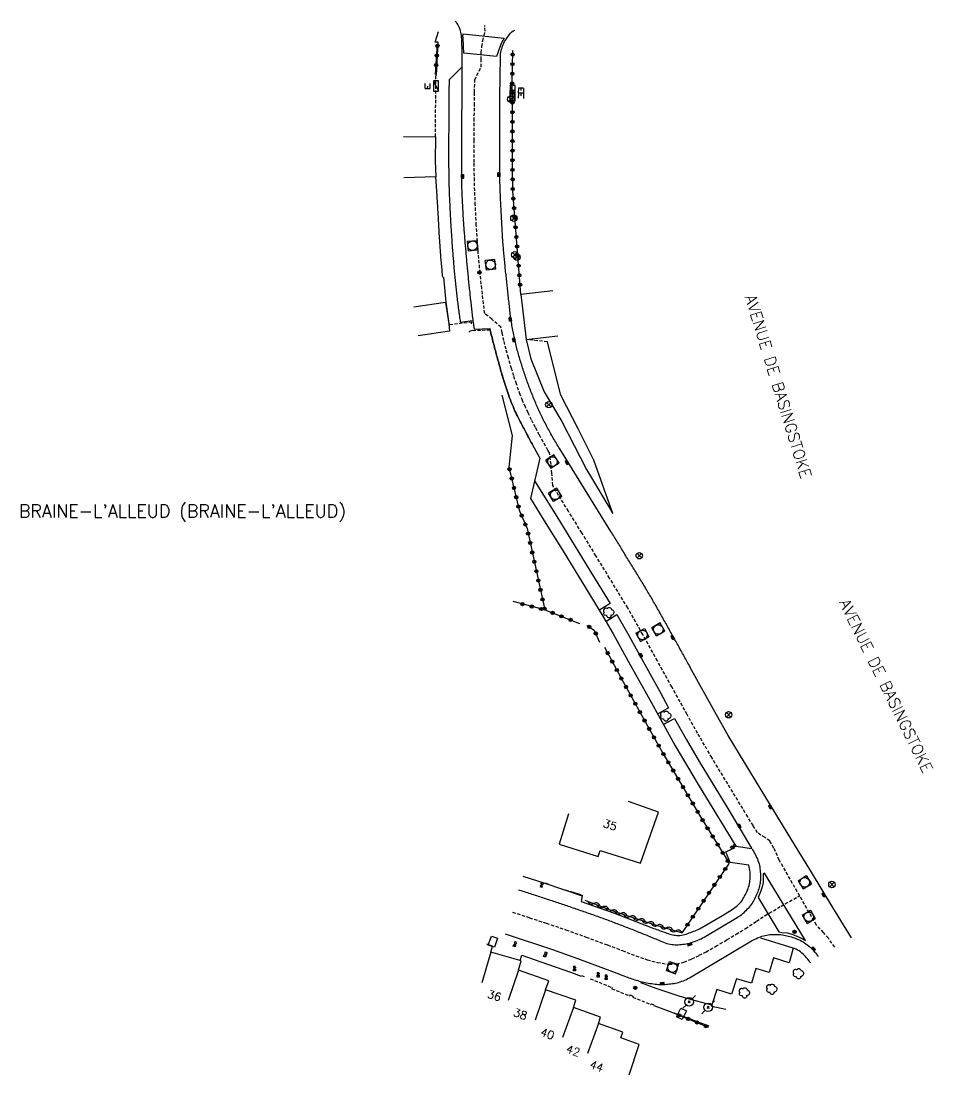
# Model space of a CAD drawing. Header units: millimetres. Extents: x 150035 to 151001, y 152000 to 153000.
# Drawn here: x 150569.9 to 150712.3, y 152426.2 to 152590.8 of the extents above; entities that cross this region are included whole.
import ezdxf
from ezdxf.enums import TextEntityAlignment as Align

# ---------------------------------------------------------------- set-up
doc = ezdxf.new("R2010")
doc.units = ezdxf.units.MM
doc.linetypes.add('DASHED', pattern=[0.75, 0.5, -0.25])
doc.layers.get('0').update_dxf_attribs({"linetype": 'CONTINUOUS'})
for name, color, linetype in [('W0001', 6, 'DASHED'), ('W0006', 2, 'CONTINUOUS'), ('W0008', 7, 'CONTINUOUS'), ('W0014', 7, 'CONTINUOUS'), ('W0020', 2, 'CONTINUOUS'), ('W0100', 7, 'CONTINUOUS'), ('W0101', 7, 'CONTINUOUS'), ('W0103', 1, 'CONTINUOUS'), ('W0106', 7, 'CONTINUOUS'), ('W0112', 1, 'DASHED'), ('W0113', 2, 'DASHED'), ('W0210', 2, 'CONTINUOUS'), ('W0212', 2, 'CONTINUOUS'), ('W0300', 7, 'CONTINUOUS'), ('W0310', 3, 'CONTINUOUS'), ('W0312', 3, 'CONTINUOUS'), ('W0322', 7, 'CONTINUOUS'), ('W0400', 7, 'CONTINUOUS'), ('W0402', 7, 'CONTINUOUS'), ('W0420', 7, 'CONTINUOUS'), ('W0425', 7, 'CONTINUOUS'), ('W0430', 7, 'CONTINUOUS'), ('W0469', 7, 'CONTINUOUS'), ('W0473', 7, 'CONTINUOUS'), ('W0856', 7, 'CONTINUOUS'), ('W0980', 7, 'CONTINUOUS'), ('W0989', 7, 'CONTINUOUS'), ('W0991', 7, 'CONTINUOUS'), ('W1102', 7, 'CONTINUOUS'), ('W1338', 7, 'CONTINUOUS'), ('W1471', 7, 'CONTINUOUS')]:
    doc.layers.add(name, color=color, linetype=linetype)
doc.styles.get("Standard").update_dxf_attribs({"font": 'romans.shx', "width": 0.85})

# ---------------------------------------------------------------- blocks, each defined once
blk = doc.blocks.new('T856')
for p, q in [((-0.125, 0), (0.125, 0)), ((0, 0.125), (0, -0.125))]:
    blk.add_line(p, q)
blk.add_ellipse((0, 0), major_axis=(-0.177, 0.177), ratio=1, start_param=3.9269908, end_param=10.2101761)
blk = doc.blocks.new('T400')
for p, q in [((-0.15, 0.3), (0.15, 0.3)), ((-0.15, -0.25), (-0.15, 0.3)), ((-0.15, 0.15), (0.15, 0.15)), ((-0.15, 0), (0.15, 0)), ((0.15, 0.3), (0.15, -0.25)), ((-0.15, -0.15), (0.15, -0.15)), ((-0.15, -0.25), (-0.15, -0.3)), ((-0.15, -0.3), (0.15, -0.3)), ((0.15, -0.3), (0.15, -0.25))]:
    blk.add_line(p, q)
blk = doc.blocks.new('T425')
for p, q in [((-0.15, 0.6), (0.15, 0.6)), ((-0.15, 0.6), (-0.15, 0.3)), ((-0.15, 0.3), (0.15, 0.3)), ((-0.15, 0.15), (0.15, 0.15)), ((-0.15, -0.15), (-0.15, 0.15)), ((0, 0.45), (0.15, 0.45)), ((0.15, 0.45), (0.15, 0.3)), ((0.15, 0.15), (0.15, -0.15)), ((0.15, -0.15), (-0.15, -0.15))]:
    blk.add_line(p, q)
blk.add_ellipse((0, 0), major_axis=(-0.106, 0.106), ratio=1, start_param=3.926991, end_param=10.210176)
blk = doc.blocks.new('T420')
for p, q in [((0.75, 0.75), (-0.75, 0.75)), ((-0.75, 0.75), (-0.75, -0.75)), ((0.75, 0.75), (0.75, -0.75)), ((0.75, -0.75), (-0.75, -0.75))]:
    blk.add_line(p, q)
blk.add_ellipse((0, 0), major_axis=(-0.53, 0.53), ratio=1, start_param=3.926991, end_param=10.210176)
blk = doc.blocks.new('T1471')
at = {"color": 0, "linetype": 'Continuous', "flags": 128}
blk.add_lwpolyline([(-0.75, -0.5), (-0.75, 0.5), (0.75, 0.5), (0.75, -0.5), (-0.75, -0.5)], dxfattribs=at)
blk = doc.blocks.new('T473')
for p, q in [((-0.166667, 0.166667), (0.166667, -0.166667)), ((-0.166667, -0.166667), (0.166667, 0.166667)), ((0.500001, 0.500001), (1.000002, 1.000002)), ((-1.000002, -1.000002), (-0.500001, -0.500001))]:
    blk.add_line(p, q)
blk.add_ellipse((0, 0), major_axis=(0.471405, 0.471405), ratio=1, start_param=5.4977871438, end_param=11.780972451)
blk = doc.blocks.new('T300')
for p, q in [((-0.8, 0.51), (-0.86, 0.34)), ((-0.86, 0.34), (-0.86, 0.17)), ((-0.86, 0.17), (-0.74, 0.06)), ((-0.69, 0.63), (-0.8, 0.51)), ((-0.8, -0.06), (-0.74, 0.06)), ((-0.74, 0.06), (-0.69, 0.11)), ((-0.57, 0.69), (-0.69, 0.63)), ((-0.46, 0.69), (-0.57, 0.69)), ((-0.29, 0.63), (-0.46, 0.69)), ((-0.29, 0.63), (-0.17, 0.74)), ((-0.23, 0.57), (-0.29, 0.63)), ((-0.17, 0.74), (-0.06, 0.8)), ((-0.06, 0.8), (0.06, 0.8)), ((0.06, 0.8), (0.23, 0.74)), ((0.23, 0.74), (0.34, 0.63)), ((0.34, 0.63), (0.4, 0.51)), ((0.46, 0.46), (0.34, 0.46)), ((0.4, 0.51), (0.4, 0.46)), ((0.57, 0.4), (0.46, 0.46)), ((0.57, 0.4), (0.69, 0.29)), ((0.69, 0.29), (0.74, 0.17)), ((0.74, 0.06), (0.69, -0.17)), ((0.74, 0.17), (0.74, 0.06)), ((-0.8, -0.17), (-0.8, -0.06)), ((-0.8, -0.23), (-0.8, -0.17)), ((-0.74, -0.34), (-0.8, -0.23)), ((-0.69, -0.4), (-0.74, -0.34)), ((-0.51, -0.46), (-0.69, -0.4)), ((-0.4, -0.46), (-0.51, -0.46)), ((-0.4, -0.46), (-0.34, -0.46)), ((-0.34, -0.46), (-0.34, -0.4)), ((-0.34, -0.51), (-0.34, -0.46)), ((-0.29, -0.63), (-0.34, -0.51)), ((-0.17, -0.74), (-0.29, -0.63)), ((-0.06, -0.8), (-0.17, -0.74)), ((0.06, -0.8), (-0.06, -0.8)), ((0.17, -0.74), (0.06, -0.8)), ((0.23, -0.69), (0.17, -0.74)), ((0.29, -0.46), (0.23, -0.46)), ((0.29, -0.63), (0.23, -0.69)), ((0.46, -0.4), (0.29, -0.46)), ((0.34, -0.51), (0.29, -0.63)), ((0.34, -0.51), (0.34, -0.46)), ((0.57, -0.34), (0.46, -0.4)), ((0.63, -0.29), (0.57, -0.34)), ((0.69, -0.17), (0.63, -0.29))]:
    blk.add_line(p, q)
blk = doc.blocks.new('T469')
at = {"color": 0, "linetype": 'Continuous', "flags": 128}
for points in [[(-0.35, 0.35), (0.35, -0.35)], [(-0.35, -0.35), (0.35, 0.35)]]:
    blk.add_lwpolyline(points, dxfattribs=at)
at = {"color": 0, "linetype": 'Continuous'}
blk.add_circle((0, 0), 0.5, dxfattribs=at)
blk = doc.blocks.new('T430')
at = {"flags": 128}
for points in [[(-0.4, 2.1), (0.4, 2.1)], [(-0.4, 2.1), (-0.4, 1.3)], [(-0.4, 1.7), (0, 1.7)], [(0.8, 0.8), (-0.8, 0.8)], [(-0.8, 0.8), (-0.8, 0)], [(0.8, 0.8), (-0.8, 0)], [(-0.8, 0), (0.8, 0)], [(-0.4, 1.3), (0.4, 1.3)], [(0.8, 0), (0.8, 0.8)]]:
    blk.add_lwpolyline(points, dxfattribs=at)
blk = doc.blocks.new('t310o')
at = {"color": 0, "linetype": 'Continuous'}
for centre, start, end in [((-0.5, 0.38), 216.8699, 323.1304), ((0.5, -0.37), 36.8699, 143.1303)]:
    blk.add_arc(centre, 0.625, start, end, dxfattribs=at)
blk = doc.blocks.new('t322o')
at = {"color": 0, "linetype": 'Continuous'}
for radius in [0.25, 0.15]:
    blk.add_circle((0, 0), radius, dxfattribs=at)

msp = doc.modelspace()

# ---------------------------------------------------------------- linework, layer by layer
at = {"layer": 'W0001'}
for points in [[(150696.94, 152446.17), (150695.95, 152447.57), (150695.21, 152448.47), (150694.08, 152449.63), (150688.29, 152459.77), (150687.45, 152461.66), (150686.79, 152462.79), (150686.06, 152463.28), (150684.87, 152464.05), (150684.19, 152465.17), (150683.36, 152466.54), (150682.18, 152468.47), (150679.84, 152472.31), (150677.75, 152475.78), (150675.54, 152479.56), (150673.88, 152482.52), (150671.49, 152486.83), (150669.26, 152490.89), (150666.98, 152494.99), (150664.61, 152499.15), (150661.79, 152503.81), (150659.65, 152507.31), (150657.44, 152510.89), (150655.35, 152514.27), (150653.83, 152516.73), (150652.91, 152518.29), (150652.76, 152520.2), (150652.65, 152521.57), (150652.39, 152523.39), (150652.16, 152523.78), (150651.43, 152525.06), (150650.82, 152526.16), (150650.2, 152527.34), (150649.59, 152528.52), (150649.05, 152529.63), (150648.63, 152530.52), (150648.2, 152531.53), (150647.83, 152532.47), (150647.24, 152534.14), (150646.82, 152535.41), (150646.47, 152536.55), (150645.98, 152538.2), (150645.61, 152539.56), (150645.27, 152540.91), (150645, 152542.13), (150644.81, 152543.02), (150643.39, 152544.24), (150642.28, 152545.16), (150642.08, 152546.69), (150641.82, 152549), (150641.56, 152551.49), (150641.24, 152554.92), (150640.97, 152558.93), (150640.81, 152562.07), (150640.67, 152565.86), (150640.63, 152568.74), (150640.63, 152572.15), (150640.65, 152575.24), (150640.67, 152577.66), (150640.68, 152579.71), (150640.73, 152581.65), (150641.7, 152583.62), (150641.7, 152584.77), (150641.73, 152585.9), (150641.84, 152586.84), (150641.97, 152587.71), (150642.18, 152588.54), (150642.34, 152589.24), (150642.3, 152590.11)], [(150646.63, 152451.64), (150649.28, 152450.78), (150651.89, 152449.92), (150654.96, 152448.89), (150658.12, 152447.76), (150661.45, 152446.53), (150663.78, 152445.64), (150665.88, 152444.82), (150667.67, 152444.2), (150669.25, 152443.78), (150671.06, 152443.51), (150672.22, 152443.57), (150673.4, 152443.85), (150674.64, 152444.34), (150675.8, 152444.92), (150676.87, 152445.43), (150678.38, 152446.31), (150680.13, 152447.35), (150681.55, 152448.2), (150683.01, 152449.07), (150684.74, 152450.24), (150686.08, 152451.11), (150687.37, 152451.86), (150688.57, 152452.59), (150691.48, 152454.19)]]:
    msp.add_lwpolyline(points, dxfattribs=at)
at = {"layer": 'W0006'}
for points in [[(150638.7, 152583.61), (150638.7, 152577.6), (150638.69, 152577.35), (150638.69, 152577.11), (150638.68, 152576.86), (150638.68, 152576.62), (150638.68, 152576.37), (150638.68, 152576.12), (150638.67, 152575.88), (150638.67, 152575.63), (150638.67, 152575.39), (150638.66, 152575.14), (150638.66, 152574.9), (150638.66, 152574.65), (150638.66, 152574.4), (150638.66, 152574.16), (150638.65, 152573.91), (150638.65, 152573.67), (150638.65, 152573.42), (150638.65, 152573.18), (150638.65, 152572.93), (150638.65, 152572.68), (150638.64, 152572.44), (150638.64, 152572.19), (150638.64, 152571.95), (150638.64, 152571.7), (150638.64, 152571.45), (150638.64, 152571.21), (150638.64, 152570.96), (150638.64, 152570.72), (150638.64, 152570.47), (150638.64, 152570.22), (150638.64, 152569.96), (150638.64, 152569.71), (150638.64, 152569.46), (150638.64, 152569.2), (150638.63, 152568.95), (150638.63, 152568.69), (150638.63, 152568.44), (150638.63, 152568.18), (150638.63, 152567.93), (150638.63, 152567.68), (150638.64, 152567.42), (150638.64, 152567.17), (150638.64, 152566.91), (150638.64, 152566.66), (150638.64, 152566.41), (150638.65, 152566.15), (150638.65, 152565.9), (150638.66, 152565.64), (150638.66, 152565.39), (150638.67, 152565.14), (150638.68, 152564.88), (150638.68, 152564.63), (150638.69, 152564.38), (150638.7, 152564.13), (150638.71, 152563.88), (150638.72, 152563.62), (150638.73, 152563.37), (150638.74, 152563.12), (150638.75, 152562.87), (150638.76, 152562.62), (150638.77, 152562.36), (150638.79, 152562.11), (150638.8, 152561.86), (150638.81, 152561.61), (150638.83, 152561.36), (150638.84, 152561.11), (150638.85, 152560.85), (150638.87, 152560.6), (150638.88, 152560.35), (150638.9, 152560.1), (150638.92, 152559.85), (150638.93, 152559.6), (150638.95, 152559.34), (150638.97, 152559.09), (150638.99, 152558.84), (150639.01, 152558.59), (150639.02, 152558.35), (150639.04, 152558.1), (150639.06, 152557.85), (150639.08, 152557.6), (150639.1, 152557.36), (150639.12, 152557.11), (150639.14, 152556.86), (150639.16, 152556.62), (150639.18, 152556.37), (150639.2, 152556.12), (150639.22, 152555.87), (150639.24, 152555.63), (150639.26, 152555.38), (150639.28, 152555.13), (150639.31, 152554.89), (150639.33, 152554.64), (150639.35, 152554.39), (150639.37, 152554.14), (150639.39, 152553.9), (150639.41, 152553.65), (150639.44, 152553.4), (150639.46, 152553.16), (150639.48, 152552.91), (150639.51, 152552.66), (150639.53, 152552.42), (150639.55, 152552.17), (150639.58, 152551.92), (150639.6, 152551.68), (150639.62, 152551.43), (150639.65, 152551.18), (150639.67, 152550.93), (150639.7, 152550.69), (150639.72, 152550.44), (150639.75, 152550.19), (150639.77, 152549.95), (150639.8, 152549.7), (150639.82, 152549.45), (150639.85, 152549.21), (150639.87, 152548.96), (150639.9, 152548.71), (150639.93, 152548.47), (150639.95, 152548.22), (150639.98, 152547.97), (150640.01, 152547.73), (150640.03, 152547.48), (150640.06, 152547.24), (150640.09, 152546.99), (150640.12, 152546.74), (150640.14, 152546.5), (150640.17, 152546.25), (150640.2, 152546), (150640.23, 152545.76), (150640.26, 152545.51), (150640.29, 152545.26), (150640.31, 152545.02), (150640.34, 152544.77), (150640.37, 152544.52), (150640.4, 152544.28), (150640.43, 152544.03)], [(150650.06, 152519.01), (150653.54, 152513.45), (150658.72, 152505), (150661.89, 152499.84), (150660.2, 152498.82)], [(150661.21, 152497.05), (150662.93, 152498.13), (150664.78, 152494.86), (150666.76, 152491.25), (150669.62, 152486.13), (150671.01, 152483.57), (150669.27, 152482.58)], [(150670.17, 152480.95), (150671.91, 152481.9), (150673.75, 152478.67), (150675.8, 152475.19), (150680.23, 152467.82), (150683.94, 152461.63)], [(150690.47, 152446.03), (150689.81, 152443.74), (150687.39, 152444.52), (150686.72, 152442.23), (150684.61, 152442.84), (150683.97, 152440.56), (150681.59, 152441.25), (150680.84, 152438.86), (150678.54, 152439.56), (150677.82, 152437.31), (150677.77, 152437.11), (150674.65, 152437.95), (150672.67, 152438.54), (150669.06, 152439.73), (150666.65, 152440.63)]]:
    msp.add_lwpolyline(points, dxfattribs=at)
at = {"layer": 'W0008'}
for points in [[(150637.64, 152590.81), (150637.8, 152590.64), (150637.94, 152590.45), (150638.06, 152590.25), (150638.18, 152590.02), (150638.28, 152589.79), (150638.37, 152589.55), (150638.44, 152589.31), (150638.51, 152589.06), (150638.56, 152588.81), (150638.59, 152588.55), (150638.61, 152588.3), (150638.63, 152588.04), (150638.65, 152587.78), (150638.66, 152587.52), (150638.67, 152587.26), (150638.68, 152586.99), (150638.69, 152586.73), (150638.69, 152586.46), (150638.69, 152583.62), (150636.71, 152581.62), (150636.71, 152581.37), (150636.71, 152581.11), (150636.71, 152580.86), (150636.7, 152580.6), (150636.7, 152580.34), (150636.7, 152580.09), (150636.7, 152579.83), (150636.7, 152579.58), (150636.69, 152579.32), (150636.69, 152579.06), (150636.69, 152578.81), (150636.69, 152578.55), (150636.69, 152578.3), (150636.69, 152578.04), (150636.68, 152577.78), (150636.68, 152577.53), (150636.68, 152577.28), (150636.68, 152577.02), (150636.68, 152576.77), (150636.67, 152576.52), (150636.67, 152576.26), (150636.67, 152576.01), (150636.67, 152575.76), (150636.67, 152575.5), (150636.66, 152575.25), (150636.66, 152575), (150636.66, 152574.75), (150636.66, 152574.49), (150636.65, 152574.24), (150636.65, 152573.99), (150636.65, 152573.73), (150636.65, 152573.48), (150636.64, 152573.23), (150636.64, 152572.98), (150636.64, 152572.72), (150636.64, 152572.47), (150636.64, 152572.22), (150636.64, 152571.96), (150636.64, 152571.71), (150636.63, 152571.46), (150636.63, 152571.2), (150636.63, 152570.95), (150636.63, 152570.7), (150636.63, 152570.45), (150636.63, 152570.19), (150636.63, 152569.94), (150636.63, 152569.69), (150636.64, 152569.44), (150636.64, 152569.2), (150636.64, 152568.95), (150636.64, 152568.7), (150636.64, 152568.45), (150636.64, 152568.21), (150636.64, 152567.96), (150636.65, 152567.71), (150636.65, 152567.46), (150636.65, 152567.21), (150636.66, 152566.97), (150636.66, 152566.72), (150636.66, 152566.47), (150636.67, 152566.22), (150636.67, 152565.97), (150636.68, 152565.73), (150636.69, 152565.48), (150636.7, 152565.23), (150636.7, 152564.98), (150636.71, 152564.73), (150636.72, 152564.49), (150636.73, 152564.24), (150636.74, 152563.99), (150636.74, 152563.74), (150636.75, 152563.49), (150636.76, 152563.25), (150636.77, 152563), (150636.78, 152562.75), (150636.79, 152562.5), (150636.81, 152562.25), (150636.82, 152562.01), (150636.83, 152561.76), (150636.84, 152561.51), (150636.85, 152561.26), (150636.86, 152561.01), (150636.88, 152560.77), (150636.89, 152560.52), (150636.9, 152560.27), (150636.92, 152560.02), (150636.93, 152559.77), (150636.94, 152559.53), (150636.96, 152559.28), (150636.97, 152559.03), (150636.99, 152558.78), (150637, 152558.54), (150637.02, 152558.29), (150637.04, 152558.04), (150637.05, 152557.8), (150637.07, 152557.55), (150637.08, 152557.3), (150637.1, 152557.06), (150637.12, 152556.81), (150637.13, 152556.57), (150637.15, 152556.32), (150637.17, 152556.07), (150637.19, 152555.83), (150637.2, 152555.58), (150637.22, 152555.33), (150637.24, 152555.09), (150637.26, 152554.84), (150637.28, 152554.6), (150637.3, 152554.35), (150637.32, 152554.1), (150637.34, 152553.86), (150637.36, 152553.61), (150637.38, 152553.37), (150637.4, 152553.12), (150637.42, 152552.87), (150637.44, 152552.63), (150637.46, 152552.38), (150637.48, 152552.14), (150637.51, 152551.89), (150637.53, 152551.64), (150637.55, 152551.4), (150637.57, 152551.15), (150637.6, 152550.91), (150637.62, 152550.66), (150637.65, 152550.42), (150637.67, 152550.17), (150637.7, 152549.92), (150637.72, 152549.68), (150637.75, 152549.43), (150637.77, 152549.19), (150637.8, 152548.94), (150637.83, 152548.69), (150637.85, 152548.45), (150637.88, 152548.2), (150637.91, 152547.96), (150637.94, 152547.71), (150637.97, 152547.46), (150638, 152547.22), (150638.03, 152546.97), (150638.06, 152546.73), (150638.09, 152546.48), (150638.12, 152546.24), (150638.15, 152545.99), (150638.18, 152545.75), (150638.22, 152545.5), (150638.25, 152545.25), (150638.28, 152545.01), (150638.32, 152544.76), (150638.35, 152544.52), (150638.38, 152544.27), (150638.42, 152544.03), (150638.45, 152543.78), (150640.43, 152544.03), (150640.61, 152542.68), (150643.07, 152542.81), (150643.13, 152542.55), (150643.19, 152542.31), (150643.25, 152542.06), (150643.31, 152541.81), (150643.37, 152541.56), (150643.43, 152541.32), (150643.5, 152541.07), (150643.56, 152540.82), (150643.62, 152540.58), (150643.68, 152540.33), (150643.75, 152540.08), (150643.81, 152539.84), (150643.88, 152539.59), (150643.94, 152539.34), (150644.01, 152539.1), (150644.07, 152538.85), (150644.14, 152538.6), (150644.21, 152538.36), (150644.27, 152538.11), (150644.34, 152537.87), (150644.41, 152537.62), (150644.48, 152537.38), (150644.55, 152537.13), (150644.62, 152536.89), (150644.68, 152536.64), (150644.75, 152536.4), (150644.82, 152536.16), (150644.89, 152535.91), (150644.96, 152535.67), (150645.04, 152535.43), (150645.11, 152535.19), (150645.18, 152534.95), (150645.25, 152534.71), (150645.33, 152534.47), (150645.41, 152534.23), (150645.48, 152533.99), (150645.56, 152533.75), (150645.64, 152533.51), (150645.72, 152533.28), (150645.8, 152533.04), (150645.88, 152532.81), (150645.96, 152532.57), (150646.04, 152532.34), (150646.12, 152532.1), (150646.2, 152531.87), (150646.29, 152531.64), (150646.38, 152531.41), (150646.47, 152531.17), (150646.56, 152530.94), (150646.65, 152530.71), (150646.75, 152530.49), (150646.85, 152530.26), (150646.95, 152530.03), (150647.06, 152529.8), (150647.17, 152529.58), (150647.28, 152529.35), (150647.39, 152529.13), (150647.5, 152528.91), (150647.61, 152528.69), (150647.73, 152528.46), (150647.84, 152528.24), (150647.96, 152528.02), (150648.08, 152527.8), (150648.19, 152527.58), (150648.31, 152527.36), (150648.42, 152527.14), (150648.54, 152526.92), (150648.65, 152526.71), (150648.76, 152526.49), (150648.87, 152526.28), (150648.99, 152526.06), (150649.1, 152525.85), (150649.21, 152525.64), (150649.33, 152525.42), (150649.44, 152525.21), (150649.56, 152525), (150649.67, 152524.79), (150649.79, 152524.57), (150649.9, 152524.36), (150650.02, 152524.15), (150650.9, 152522.55), (150649.44, 152516.25), (150651.83, 152512.36), (150654.37, 152508.28), (150658.15, 152502.14), (150660.74, 152497.88), (150662.33, 152495.11), (150664.71, 152490.85), (150667.55, 152485.72), (150670.19, 152480.93), (150672.05, 152477.64), (150673.94, 152474.37), (150675.6, 152471.6), (150678.63, 152466.63), (150681.49, 152461.94), (150683.98, 152461.6), (150684.12, 152461.38), (150684.26, 152461.15), (150684.39, 152460.91), (150684.52, 152460.68), (150684.64, 152460.44), (150684.75, 152460.2), (150684.86, 152459.96), (150684.95, 152459.71), (150685.04, 152459.45), (150685.12, 152459.2), (150685.18, 152458.94), (150685.23, 152458.68), (150685.27, 152458.43), (150685.3, 152458.18), (150685.32, 152457.94), (150685.34, 152457.69), (150685.35, 152457.44), (150685.35, 152457.19), (150685.34, 152456.94), (150685.33, 152456.7), (150685.31, 152456.45), (150685.28, 152456.2), (150685.24, 152455.96), (150685.2, 152455.73), (150685.14, 152455.49), (150685.08, 152455.27), (150685.01, 152455.04), (150684.92, 152454.81), (150684.83, 152454.59), (150684.75, 152454.38), (150684.64, 152454.15), (150684.53, 152453.92), (150684.42, 152453.69), (150684.29, 152453.47), (150684.16, 152453.26), (150684.03, 152453.04), (150683.89, 152452.83), (150683.74, 152452.63), (150683.58, 152452.43), (150683.41, 152452.23), (150683.24, 152452.04), (150683.07, 152451.86), (150682.88, 152451.68), (150682.7, 152451.51), (150682.5, 152451.34), (150682.31, 152451.18), (150682.11, 152451.03), (150681.9, 152450.89), (150681.69, 152450.75), (150676.53, 152447.68), (150676.31, 152447.56), (150676.09, 152447.45), (150675.86, 152447.35), (150675.63, 152447.25), (150675.4, 152447.16), (150675.16, 152447.07), (150674.93, 152446.99), (150674.69, 152446.91), (150674.45, 152446.84), (150674.21, 152446.77), (150673.97, 152446.71), (150673.72, 152446.66), (150673.48, 152446.61), (150673.24, 152446.58), (150673, 152446.54), (150672.76, 152446.52), (150672.51, 152446.5), (150672.27, 152446.5), (150672.03, 152446.5), (150671.77, 152446.52), (150671.51, 152446.55), (150671.26, 152446.6), (150671.01, 152446.66), (150670.76, 152446.72), (150670.5, 152446.8), (150670.25, 152446.9), (150670.01, 152447), (150669.76, 152447.1), (150669.52, 152447.2), (150669.29, 152447.3), (150669.05, 152447.4), (150668.81, 152447.5), (150668.57, 152447.6), (150668.34, 152447.7), (150668.1, 152447.79), (150667.86, 152447.89), (150667.63, 152447.98), (150667.4, 152448.08), (150667.17, 152448.17), (150666.94, 152448.26), (150666.71, 152448.36), (150666.48, 152448.45), (150666.25, 152448.54), (150666.02, 152448.63), (150665.79, 152448.72), (150665.55, 152448.82), (150665.32, 152448.91), (150665.09, 152449), (150664.86, 152449.09), (150664.63, 152449.18), (150664.4, 152449.27), (150664.17, 152449.36), (150663.94, 152449.45), (150663.7, 152449.54), (150663.47, 152449.63), (150663.24, 152449.72), (150663.01, 152449.81), (150662.78, 152449.89), (150662.54, 152449.98), (150662.31, 152450.07), (150662.07, 152450.16), (150661.84, 152450.25), (150661.6, 152450.33), (150661.36, 152450.42), (150661.12, 152450.51), (150660.88, 152450.6), (150660.64, 152450.68), (150660.4, 152450.77), (150660.17, 152450.86), (150659.93, 152450.94), (150659.69, 152451.03), (150659.45, 152451.11), (150659.21, 152451.2), (150658.97, 152451.28), (150658.73, 152451.37), (150658.49, 152451.45), (150658.25, 152451.54), (150658.01, 152451.62), (150657.77, 152451.71), (150657.53, 152451.79), (150657.29, 152451.87), (150657.05, 152451.96), (150656.81, 152452.04), (150656.57, 152452.12), (150656.33, 152452.21), (150656.1, 152452.29), (150655.86, 152452.37), (150655.62, 152452.45), (150655.39, 152452.53), (150655.15, 152452.61), (150654.92, 152452.69), (150654.68, 152452.77), (150654.45, 152452.85), (150654.21, 152452.93), (150653.97, 152453.01), (150653.74, 152453.08), (150653.5, 152453.16), (150653.27, 152453.24), (150653.03, 152453.32), (150652.79, 152453.4), (150652.56, 152453.48), (150652.32, 152453.55), (150652.08, 152453.63), (150651.85, 152453.71), (150651.61, 152453.79), (150651.37, 152453.86), (150651.14, 152453.94), (150650.9, 152454.02), (150650.67, 152454.1), (150650.43, 152454.17), (150650.19, 152454.25), (150649.95, 152454.33), (150649.71, 152454.41), (150649.47, 152454.49), (150649.23, 152454.56), (150648.99, 152454.64), (150648.74, 152454.72), (150648.5, 152454.8), (150648.26, 152454.87), (150648.02, 152454.95), (150647.78, 152455.03), (150647.57, 152455.09)], [(150699.55, 152447.61), (150696.64, 152452.39), (150693.3, 152457.89), (150690.82, 152461.95), (150686.21, 152469.53), (150682.08, 152476.33), (150680.31, 152479.24), (150678.47, 152482.47), (150674.38, 152489.87), (150674.26, 152490.09), (150674.14, 152490.3), (150674.02, 152490.52), (150673.91, 152490.74), (150673.79, 152490.95), (150673.67, 152491.17), (150673.55, 152491.39), (150673.43, 152491.6), (150673.31, 152491.82), (150673.19, 152492.04), (150673.07, 152492.25), (150672.95, 152492.47), (150672.83, 152492.68), (150672.71, 152492.9), (150672.59, 152493.12), (150672.47, 152493.33), (150672.35, 152493.55), (150672.23, 152493.77), (150672.11, 152493.98), (150671.99, 152494.2), (150671.87, 152494.41), (150671.75, 152494.63), (150671.63, 152494.84), (150671.51, 152495.06), (150671.39, 152495.28), (150671.27, 152495.49), (150671.15, 152495.71), (150671.02, 152495.93), (150670.9, 152496.15), (150670.78, 152496.38), (150670.65, 152496.6), (150670.53, 152496.82), (150670.41, 152497.04), (150670.28, 152497.26), (150670.16, 152497.48), (150670.04, 152497.7), (150669.91, 152497.92), (150669.79, 152498.14), (150669.67, 152498.36), (150669.54, 152498.58), (150669.42, 152498.8), (150669.29, 152499.02), (150669.17, 152499.24), (150669.04, 152499.46), (150668.92, 152499.68), (150668.79, 152499.9), (150668.66, 152500.12), (150668.54, 152500.34), (150668.41, 152500.56), (150668.28, 152500.78), (150668.16, 152500.99), (150668.03, 152501.2), (150667.91, 152501.42), (150667.78, 152501.63), (150667.65, 152501.84), (150667.53, 152502.05), (150667.4, 152502.26), (150667.27, 152502.48), (150667.14, 152502.69), (150667.02, 152502.9), (150666.89, 152503.11), (150666.76, 152503.32), (150666.63, 152503.53), (150666.5, 152503.74), (150666.37, 152503.95), (150666.25, 152504.16), (150666.12, 152504.37), (150665.99, 152504.58), (150665.86, 152504.8), (150665.73, 152505.01), (150665.6, 152505.22), (150665.47, 152505.43), (150665.34, 152505.64), (150665.21, 152505.85), (150665.08, 152506.06), (150664.95, 152506.27), (150664.83, 152506.48), (150664.7, 152506.69), (150664.57, 152506.9), (150664.44, 152507.11), (150664.31, 152507.32), (150664.18, 152507.53), (150664.06, 152507.74), (150663.93, 152507.95), (150663.8, 152508.16), (150663.67, 152508.38), (150663.54, 152508.59), (150663.41, 152508.8), (150663.28, 152509.01), (150663.16, 152509.22), (150663.03, 152509.43), (150662.9, 152509.64), (150662.77, 152509.85), (150662.64, 152510.06), (150662.51, 152510.27), (150662.38, 152510.48), (150662.25, 152510.69), (150662.12, 152510.9), (150662, 152511.11), (150658.54, 152516.69), (150654.01, 152524.01), (150653.88, 152524.22), (150653.75, 152524.43), (150653.62, 152524.64), (150653.49, 152524.85), (150653.37, 152525.06), (150653.24, 152525.27), (150653.11, 152525.48), (150652.99, 152525.69), (150652.87, 152525.9), (150652.75, 152526.11), (150652.63, 152526.33), (150652.51, 152526.54), (150652.39, 152526.76), (150652.27, 152526.97), (150652.15, 152527.19), (150652.04, 152527.4), (150651.93, 152527.62), (150651.81, 152527.84), (150651.7, 152528.06), (150651.59, 152528.27), (150651.48, 152528.49), (150651.37, 152528.71), (150651.26, 152528.93), (150651.16, 152529.15), (150651.05, 152529.37), (150650.95, 152529.6), (150650.84, 152529.82), (150650.74, 152530.04), (150650.64, 152530.26), (150650.54, 152530.49), (150650.44, 152530.71), (150650.34, 152530.93), (150650.24, 152531.16), (150650.15, 152531.38), (150650.05, 152531.61), (150649.96, 152531.83), (150649.86, 152532.06), (150649.77, 152532.29), (150649.68, 152532.51), (150649.59, 152532.74), (150649.5, 152532.97), (150649.41, 152533.2), (150649.32, 152533.43), (150649.24, 152533.65), (150649.15, 152533.88), (150649.07, 152534.11), (150648.98, 152534.34), (150648.9, 152534.57), (150648.82, 152534.8), (150648.74, 152535.03), (150648.66, 152535.26), (150648.58, 152535.49), (150648.51, 152535.73), (150648.43, 152535.96), (150648.35, 152536.19), (150648.28, 152536.42), (150648.2, 152536.65), (150648.13, 152536.89), (150648.06, 152537.12), (150647.98, 152537.35), (150647.91, 152537.59), (150647.84, 152537.82), (150647.77, 152538.05), (150647.7, 152538.28), (150647.63, 152538.51), (150647.56, 152538.74), (150647.5, 152538.98), (150647.43, 152539.21), (150647.37, 152539.44), (150647.3, 152539.67), (150647.24, 152539.91), (150647.18, 152540.14), (150647.13, 152540.38), (150647.07, 152540.61), (150647.01, 152540.85), (150646.96, 152541.09), (150646.91, 152541.33), (150646.86, 152541.58), (150646.81, 152541.82), (150646.76, 152542.06), (150646.71, 152542.31), (150646.67, 152542.55), (150646.62, 152542.79), (150646.58, 152543.04), (150646.54, 152543.28), (150646.49, 152543.52), (150646.46, 152543.77), (150646.42, 152544.02), (150646.38, 152544.28), (150646.35, 152544.54), (150646.31, 152544.79), (150646.28, 152545.05), (150646.25, 152545.31), (150646.22, 152545.56), (150646.19, 152545.82), (150646.16, 152546.08), (150646.13, 152546.33), (150646.1, 152546.59), (150646.08, 152546.85), (150646.05, 152547.11), (150646.02, 152547.37), (150645.99, 152547.63), (150645.96, 152547.89), (150645.93, 152548.15), (150645.91, 152548.42), (150645.88, 152548.68), (150645.85, 152548.93), (150645.83, 152549.18), (150645.8, 152549.43), (150645.77, 152549.68), (150645.74, 152549.93), (150645.72, 152550.19), (150645.69, 152550.44), (150645.66, 152550.69), (150645.63, 152550.94), (150645.61, 152551.19), (150645.58, 152551.44), (150645.55, 152551.7), (150645.53, 152551.95), (150645.5, 152552.2), (150645.47, 152552.45), (150645.45, 152552.7), (150645.42, 152552.95), (150645.4, 152553.21), (150645.37, 152553.46), (150645.35, 152553.71), (150645.32, 152553.96), (150645.3, 152554.21), (150645.28, 152554.47), (150645.25, 152554.72), (150645.23, 152554.97), (150645.21, 152555.22), (150645.19, 152555.48), (150645.17, 152555.72), (150645.15, 152555.96), (150645.13, 152556.21), (150645.11, 152556.45), (150645.1, 152556.69), (150645.08, 152556.94), (150645.07, 152557.18), (150645.05, 152557.42), (150645.04, 152557.67), (150645.02, 152557.91), (150645.01, 152558.15), (150644.99, 152558.4), (150644.98, 152558.64), (150644.97, 152558.89), (150644.95, 152559.13), (150644.94, 152559.37), (150644.93, 152559.62), (150644.92, 152559.86), (150644.9, 152560.1), (150644.89, 152560.35), (150644.88, 152560.59), (150644.87, 152560.84), (150644.85, 152561.09), (150644.84, 152561.33), (150644.83, 152561.58), (150644.82, 152561.82), (150644.8, 152562.07), (150644.79, 152562.32), (150644.78, 152562.56), (150644.77, 152562.81), (150644.76, 152563.05), (150644.75, 152563.3), (150644.73, 152563.54), (150644.72, 152563.79), (150644.71, 152564.04), (150644.71, 152564.28), (150644.7, 152564.53), (150644.69, 152564.77), (150644.68, 152565.02), (150644.67, 152565.27), (150644.66, 152565.51), (150644.66, 152565.76), (150644.65, 152566.01), (150644.65, 152566.26), (150644.64, 152566.51), (150644.64, 152566.76), (150644.63, 152567.01), (150644.63, 152567.26), (150644.63, 152567.51), (150644.62, 152567.76), (150644.62, 152568.01), (150644.62, 152568.26), (150644.62, 152568.51), (150644.62, 152568.76), (150644.62, 152569.01), (150644.62, 152569.26), (150644.62, 152569.51), (150644.66, 152579), (150644.72, 152585.24), (150644.74, 152585.48), (150644.77, 152585.72), (150644.81, 152585.95), (150644.85, 152586.19), (150644.91, 152586.42), (150644.98, 152586.65), (150645.06, 152586.88), (150645.16, 152587.13), (150645.27, 152587.37), (150645.39, 152587.61), (150645.52, 152587.84), (150645.67, 152588.06), (150645.82, 152588.28), (150645.98, 152588.5), (150646.14, 152588.72), (150646.3, 152588.94), (150646.49, 152589.13), (150646.7, 152589.29), (150646.96, 152589.41), (150646.97, 152589.41)], [(150645.48, 152448.25), (150652.87, 152445.83), (150656.78, 152444.42), (150662.22, 152442.38), (150664.53, 152441.48), (150664.57, 152441.47), (150664.79, 152441.39), (150665.02, 152441.31), (150665.25, 152441.23), (150665.48, 152441.16), (150665.71, 152441.09), (150665.94, 152441.02), (150666.17, 152440.95), (150666.4, 152440.89), (150666.63, 152440.83), (150666.87, 152440.78), (150667.1, 152440.72), (150667.34, 152440.67), (150667.57, 152440.62), (150667.83, 152440.57), (150668.09, 152440.52), (150668.36, 152440.48), (150668.62, 152440.44), (150668.88, 152440.41), (150669.14, 152440.38), (150669.41, 152440.37), (150669.67, 152440.36), (150669.92, 152440.36), (150670.16, 152440.37), (150670.4, 152440.37), (150670.65, 152440.39), (150670.89, 152440.4), (150671.13, 152440.43), (150671.37, 152440.45), (150671.61, 152440.49), (150671.85, 152440.52), (150672.09, 152440.57), (150672.33, 152440.62), (150672.56, 152440.68), (150672.82, 152440.75), (150673.07, 152440.84), (150673.32, 152440.93), (150673.56, 152441.03), (150673.8, 152441.14), (150674.03, 152441.27), (150674.26, 152441.4), (150683.94, 152447.14), (150684.16, 152447.27), (150684.39, 152447.39), (150684.62, 152447.5), (150684.86, 152447.61), (150685.1, 152447.7), (150685.34, 152447.79), (150685.58, 152447.87), (150685.83, 152447.94), (150686.08, 152448), (150686.33, 152448.06), (150686.57, 152448.1), (150686.82, 152448.14), (150687.06, 152448.16), (150687.31, 152448.18), (150687.55, 152448.18), (150687.8, 152448.18), (150688.04, 152448.17), (150688.29, 152448.15), (150688.53, 152448.13), (150688.77, 152448.09), (150689.01, 152448.05), (150689.25, 152448.01), (150689.49, 152447.96), (150689.72, 152447.91), (150689.95, 152447.84), (150690.18, 152447.78), (150690.41, 152447.7), (150690.64, 152447.63), (150690.87, 152447.54), (150691.09, 152447.45), (150691.31, 152447.35), (150691.53, 152447.25), (150691.77, 152447.13), (150692, 152447), (150692.22, 152446.86), (150692.44, 152446.71), (150692.65, 152446.55), (150692.85, 152446.39), (150693.05, 152446.22), (150693.25, 152446.04), (150693.43, 152445.87), (150693.6, 152445.69), (150693.76, 152445.51), (150693.92, 152445.32), (150694.07, 152445.12), (150694.21, 152444.92), (150694.34, 152444.71)]]:
    msp.add_lwpolyline(points, dxfattribs=at)
at = {"layer": 'W0014'}
for points in [[(150634.74, 152582.33), (150635.02, 152587.51), (150634.56, 152587.52), (150635.07, 152589.16)], [(150648.23, 152457.24), (150651.67, 152456.18), (150657.5, 152454.2), (150657.34, 152453.33), (150662.39, 152451.54), (150668.41, 152449.2), (150668.64, 152449.11), (150668.88, 152449.03), (150669.11, 152448.94), (150669.35, 152448.86), (150669.58, 152448.78), (150669.82, 152448.69), (150670.05, 152448.61), (150670.29, 152448.53), (150670.51, 152448.46), (150670.73, 152448.38), (150670.95, 152448.3), (150671.17, 152448.23), (150671.4, 152448.17), (150671.63, 152448.11), (150671.85, 152448.07), (150672.07, 152448.03), (150672.3, 152448), (150672.53, 152447.99), (150672.76, 152447.99), (150673.01, 152448.03), (150673.26, 152448.08), (150673.5, 152448.15), (150673.74, 152448.23), (150673.98, 152448.31), (150674.21, 152448.39), (150674.45, 152448.47), (150674.68, 152448.56), (150674.92, 152448.65), (150675.15, 152448.74), (150675.38, 152448.83), (150675.61, 152448.93), (150675.83, 152449.03), (150679.43, 152451.14), (150680.91, 152452.07), (150681.14, 152452.2), (150681.36, 152452.36), (150681.57, 152452.52), (150681.77, 152452.69), (150681.96, 152452.88), (150682.14, 152453.07), (150682.31, 152453.28), (150682.47, 152453.49), (150682.61, 152453.71), (150682.75, 152453.92), (150682.88, 152454.15), (150683.01, 152454.38), (150683.12, 152454.61), (150683.23, 152454.84), (150683.33, 152455.08), (150683.41, 152455.33), (150683.5, 152455.57), (150683.57, 152455.83), (150683.63, 152456.08), (150683.68, 152456.34), (150683.71, 152456.6), (150683.72, 152456.86), (150683.73, 152457.12), (150683.73, 152457.39), (150683.73, 152457.65), (150683.72, 152457.91), (150683.69, 152458.18), (150683.66, 152458.45), (150683.6, 152458.71), (150683.54, 152458.98), (150680.62, 152459.39), (150679.92, 152461.08), (150681.38, 152461.72)], [(150693.18, 152443.67), (150693.04, 152443.89), (150692.89, 152444.11), (150692.73, 152444.32), (150692.56, 152444.53), (150692.38, 152444.72), (150692.19, 152444.91), (150692, 152445.09), (150691.8, 152445.26), (150691.59, 152445.43), (150691.37, 152445.59), (150691.14, 152445.73), (150690.9, 152445.86), (150690.65, 152445.97), (150690.48, 152446.01), (150685.43, 152447.56)], [(150647.84, 152444.07), (150648.1, 152444.93), (150652.11, 152443.54), (150655.82, 152442.22), (150657.36, 152441.65)], [(150668.68, 152437.06), (150677.28, 152433.88)], [(150679.92, 152436.44), (150677.75, 152436.93), (150677.76, 152437.11)]]:
    msp.add_lwpolyline(points, dxfattribs=at)
at = {"layer": 'W0020'}
for points in [[(150645.31, 152588.16), (150644.92, 152587.39), (150644.75, 152587.04), (150644.1, 152585.28), (150639.02, 152585.79), (150638.97, 152586.93), (150638.92, 152588.18), (150638.86, 152588.36), (150638.94, 152588.81), (150645.31, 152588.16)], [(150688.22, 152448.55), (150688.7, 152448.48), (150689.55, 152448.4), (150690.39, 152448.17), (150690.9, 152447.95), (150691.49, 152447.7), (150692.36, 152447.2), (150685.97, 152457.72), (150685.75, 152457.61), (150685.76, 152456.96), (150685.75, 152456.3), (150685.62, 152455.62), (150685.35, 152454.8), (150684.98, 152453.93), (150688.22, 152448.55)]]:
    msp.add_lwpolyline(points, dxfattribs=at)
at = {"layer": 'W0100'}
msp.add_lwpolyline([(150664.86, 152426.22), (150666.42, 152430.99), (150663.52, 152432.03), (150663.83, 152432.91), (150660.03, 152434.28), (150660.38, 152435.25), (150656.15, 152436.77), (150656.5, 152437.88), (150651.76, 152439.5), (150652.27, 152440.94), (150647.54, 152442.56), (150647.96, 152444.03), (150643.25, 152445.42), (150643.5, 152446.34), (150642.59, 152446.65)], dxfattribs=at)
at = {"layer": 'W0101'}
msp.add_lwpolyline([(150655.39, 152467.01), (150653.89, 152462.25), (150660, 152460.32), (150660.3, 152461.26), (150666.61, 152459.27), (150669.44, 152467.25), (150664.73, 152468.92)], dxfattribs=at)
at = {"layer": 'W0103'}
for points in [[(150629.59, 152572.78), (150634.59, 152572.74), (150634.56, 152569.06), (150634.64, 152566.49), (150629.64, 152566.33)], [(150652.9, 152548.69), (150647.93, 152548.13), (150648.73, 152541.08), (150653.69, 152541.64)], [(150631.21, 152546.2), (150636.15, 152546.93), (150636.66, 152543.53), (150636.8, 152542.38), (150631.86, 152541.64)]]:
    msp.add_lwpolyline(points, dxfattribs=at)
at = {"layer": 'W0106'}
msp.add_lwpolyline([(150655.59, 152454.9), (150657.11, 152454.44)], dxfattribs=at)
at = {"layer": 'W0112'}
for points in [[(150634.59, 152572.74), (150634.65, 152582.33)], [(150635.74, 152550.81), (150635.71, 152551.06), (150635.69, 152551.32), (150635.66, 152551.57), (150635.64, 152551.82), (150635.61, 152552.08), (150635.59, 152552.33), (150635.56, 152552.58), (150635.54, 152552.84), (150635.52, 152553.09), (150635.5, 152553.34), (150635.47, 152553.6), (150635.45, 152553.85), (150635.43, 152554.1), (150635.41, 152554.36), (150635.39, 152554.61), (150635.37, 152554.87), (150635.35, 152555.12), (150635.33, 152555.37), (150635.31, 152555.62), (150635.3, 152555.86), (150635.28, 152556.11), (150635.26, 152556.35), (150635.25, 152556.6), (150635.23, 152556.85), (150635.22, 152557.09), (150635.2, 152557.34), (150635.19, 152557.58), (150635.17, 152557.83), (150635.16, 152558.07), (150635.15, 152558.32), (150635.13, 152558.57), (150635.12, 152558.81), (150635.1, 152559.06), (150635.09, 152559.3), (150635.08, 152559.55), (150635.06, 152559.8), (150635.05, 152560.04), (150635.04, 152560.29), (150635.02, 152560.53), (150635.01, 152560.78), (150635, 152561.02), (150634.98, 152561.27), (150634.97, 152561.52), (150634.95, 152561.76), (150634.94, 152562.01), (150634.92, 152562.26), (150634.9, 152562.51), (150634.89, 152562.76), (150634.87, 152563.01), (150634.86, 152563.25), (150634.84, 152563.5), (150634.83, 152563.75), (150634.81, 152564), (150634.79, 152564.25), (150634.78, 152564.5), (150634.76, 152564.75), (150634.74, 152565), (150634.73, 152565.25), (150634.71, 152565.5), (150634.69, 152565.74), (150634.68, 152565.99), (150634.66, 152566.24), (150634.64, 152566.49)], [(150652.07, 152540.72), (150648.74, 152541.07)], [(150651.76, 152456.2), (150652.46, 152455.94)], [(150654.84, 152455.14), (150655.59, 152454.9)], [(150657.11, 152454.45), (150657.79, 152454.16)], [(150657.4, 152441.77), (150657.83, 152441.58)], [(150658.74, 152441.25), (150662.17, 152439.86), (150662.12, 152439.69), (150664.96, 152438.56), (150665.04, 152438.72), (150665.44, 152438.52), (150665.41, 152438.37), (150668.25, 152437.21), (150668.33, 152437.35), (150668.71, 152437.17)], [(150670.79, 152436.31), (150671.23, 152436.14)]]:
    msp.add_lwpolyline(points, dxfattribs=at)
at = {"layer": 'W0113'}
for points in [[(150640.2, 152543.52), (150640.27, 152543.8), (150636.68, 152543.34)], [(150650.02, 152524.15), (150649.9, 152524.36), (150649.78, 152524.57), (150649.67, 152524.79), (150649.55, 152525), (150649.44, 152525.21), (150649.32, 152525.43), (150649.21, 152525.64), (150649.1, 152525.85), (150648.98, 152526.07), (150648.87, 152526.28), (150648.76, 152526.5), (150648.64, 152526.71), (150648.53, 152526.93), (150648.42, 152527.14), (150648.31, 152527.36), (150648.19, 152527.58), (150648.08, 152527.8), (150647.96, 152528.03), (150647.84, 152528.25), (150647.73, 152528.47), (150647.61, 152528.69), (150647.5, 152528.91), (150647.39, 152529.13), (150647.27, 152529.36), (150647.17, 152529.58), (150647.06, 152529.8), (150646.95, 152530.03), (150646.85, 152530.26), (150646.75, 152530.49), (150646.65, 152530.71), (150646.56, 152530.94), (150646.47, 152531.17), (150646.38, 152531.41), (150646.29, 152531.64), (150646.2, 152531.87), (150646.12, 152532.1), (150646.04, 152532.34), (150645.96, 152532.57), (150645.88, 152532.81), (150645.8, 152533.04), (150645.72, 152533.28), (150645.64, 152533.51), (150645.56, 152533.75), (150645.48, 152533.99), (150645.41, 152534.23), (150645.33, 152534.47), (150645.25, 152534.71), (150645.18, 152534.95), (150645.11, 152535.19), (150645.03, 152535.43), (150644.96, 152535.67), (150644.89, 152535.91), (150644.82, 152536.16), (150644.75, 152536.4), (150644.68, 152536.64), (150644.62, 152536.89), (150644.55, 152537.13), (150644.48, 152537.38), (150644.41, 152537.62), (150644.34, 152537.87), (150644.27, 152538.11), (150644.21, 152538.36), (150644.14, 152538.61), (150644.08, 152538.85), (150644.01, 152539.1), (150643.94, 152539.34), (150643.88, 152539.59), (150643.81, 152539.84), (150643.75, 152540.08), (150643.69, 152540.33), (150643.62, 152540.58), (150643.56, 152540.83), (150643.5, 152541.07), (150643.43, 152541.32), (150643.37, 152541.57), (150643.31, 152541.81), (150643.25, 152542.06), (150643.19, 152542.31), (150643.13, 152542.56), (150640.64, 152542.46), (150640.36, 152542.5), (150640.01, 152542.4), (150639.9, 152542.32), (150639.79, 152542.21)]]:
    msp.add_lwpolyline(points, dxfattribs=at)
at = {"layer": 'W0210'}
msp.add_lwpolyline([(150662.31, 152513.91), (150659.32, 152522.25), (150656.89, 152527.14), (150654.18, 152532.41), (150652.64, 152538.4), (150652.08, 152540.72)], dxfattribs=at)
at = {"layer": 'W0212'}
msp.add_lwpolyline([(150648.74, 152541.07), (150649.5, 152538.07), (150651.57, 152532.91), (150654.3, 152528.25), (150658.17, 152520.79), (150662.31, 152513.89)], dxfattribs=at)
at = {"layer": 'W0310'}
msp.add_lwpolyline([(150657.93, 152453.53), (150662.29, 152451.84), (150668.75, 152449.73), (150673.11, 152448.42)], dxfattribs=at)
at = {"layer": 'W0312'}
msp.add_lwpolyline([(150644.94, 152532.38), (150646.56, 152526.09), (150646.05, 152521.15)], dxfattribs=at)
at = {"layer": 'W0322'}
for points in [[(150634.59, 152582.45), (150634.92, 152587.28)], [(150647.93, 152548.13), (150646.66, 152564.23), (150646.61, 152568.4), (150646.62, 152578.34), (150646.57, 152581.22), (150646.66, 152586.23)], [(150646.07, 152521.16), (150647.68, 152514.45), (150648.89, 152511.57), (150651.66, 152498.85), (150657.08, 152496.75)], [(150658.25, 152496.43), (150659.4, 152495.69), (150660.22, 152493.8)], [(150661, 152493.02), (150663.9, 152487.63), (150668.24, 152479.79), (150670.33, 152476.11), (150676.14, 152466.29), (150680.46, 152459.28), (150673.11, 152448.45)], [(150671.27, 152436.11), (150677.2, 152433.69)]]:
    msp.add_lwpolyline(points, dxfattribs=at)
at = {"layer": 'W0402'}
msp.add_lwpolyline([(150636.74, 152543.59), (150636.25, 152546.93), (150635.88, 152550.83)], dxfattribs=at)
at = {"layer": 'W1102'}
for points in [[(150643.25, 152445.42), (150641.83, 152440.63)], [(150647.54, 152442.56), (150645.92, 152437.83)], [(150651.76, 152439.5), (150650.14, 152434.77)], [(150656.15, 152436.77), (150654.45, 152432.07)], [(150660.03, 152434.28), (150658.33, 152429.57)]]:
    msp.add_lwpolyline(points, dxfattribs=at)
at = {"layer": 'W1338'}
msp.add_lwpolyline([(150651.66, 152498.84), (150646.73, 152500.14)], dxfattribs=at)

# ---------------------------------------------------------------- block references
at = {"layer": 'W0300'}
for p in [(150661.7, 152498.42), (150670.6, 152482.26), (150691.32, 152442.02), (150682.88, 152439.02), (150687.16, 152439.58)]:
    msp.add_blockref('T300', p, dxfattribs=at)
at = {"layer": 'W0310'}
for p, rotation in [((150659.33, 152452.99), 338.7626569894566), ((150660.72, 152452.45), 338.7626569894566), ((150662.12, 152451.9), 338.7626569894566), ((150663.54, 152451.43), 341.9357641031389), ((150664.97, 152450.96), 341.9357641031389), ((150666.4, 152450.5), 341.9357641031389), ((150667.82, 152450.03), 341.9357641031389), ((150669.25, 152449.58), 343.2395325739434), ((150670.69, 152449.15), 343.2395325739434), ((150672.12, 152448.71), 343.2395325739434)]:
    msp.add_blockref('t310o', p, dxfattribs=dict(at, rotation=rotation))
at = {"layer": 'W0322'}
for p, rotation in [((150634.89, 152586.94), 86.15153940459409), ((150634.79, 152585.44), 86.15153940459409), ((150646.65, 152585.58), 88.96680854195728), ((150634.69, 152583.94), 86.15153940459409), ((150646.59, 152582.58), 88.96680854195728), ((150646.62, 152584.08), 88.96680854195728), ((150646.57, 152581.08), 90.92079211644769), ((150646.6, 152579.58), 90.92079211644769), ((150646.61, 152578.08), 89.9734527897057), ((150646.61, 152576.58), 89.9734527897057), ((150646.61, 152575.08), 89.9734527897057), ((150646.61, 152573.58), 89.9734527897057), ((150646.61, 152572.08), 89.9734527897057), ((150646.61, 152570.58), 89.9734527897057), ((150646.61, 152569.08), 89.9734527897057), ((150646.62, 152567.58), 90.6452719022544), ((150646.64, 152566.08), 90.6452719022544), ((150646.65, 152564.58), 90.6452719022544), ((150646.75, 152563.09), 94.52230943820796), ((150646.87, 152561.59), 94.52230943820796), ((150646.98, 152560.1), 94.52230943820796), ((150647.1, 152558.6), 94.52230943820796), ((150647.22, 152557.1), 94.52230943820796), ((150647.34, 152555.61), 94.52230943820796), ((150647.46, 152554.11), 94.52230943820796), ((150647.58, 152552.62), 94.52230943820796), ((150647.69, 152551.12), 94.52230943820796), ((150647.81, 152549.63), 94.52230943820796), ((150646.15, 152520.82), 283.5421691507982), ((150646.5, 152519.36), 283.5421691507982), ((150646.85, 152517.9), 283.5421691507982), ((150647.2, 152516.45), 283.5421691507982), ((150647.55, 152514.99), 283.5421691507982), ((150648.05, 152513.58), 292.6704093849614), ((150648.63, 152512.19), 292.6704093849614), ((150649.06, 152510.76), 282.3157627210368), ((150649.38, 152509.3), 282.3157627210368), ((150649.7, 152507.83), 282.3157627210368), ((150650.02, 152506.37), 282.3157627210368), ((150650.34, 152504.9), 282.3157627210368), ((150650.66, 152503.44), 282.3157627210368), ((150650.98, 152501.97), 282.3157627210368), ((150651.3, 152500.5), 282.3157627210368), ((150651.62, 152499.04), 282.3157627210368), ((150652.88, 152498.38), 338.8192117847116), ((150654.28, 152497.84), 338.8192117847116), ((150655.68, 152497.29), 338.8192117847116), ((150658.61, 152496.2), 327.0355255651923), ((150659.62, 152495.17), 293.4900924631813), ((150661.49, 152492.1), 298.2480588979765), ((150662.2, 152490.78), 298.2480588979765), ((150662.91, 152489.46), 298.2480588979765), ((150663.62, 152488.14), 298.2480588979765), ((150664.34, 152486.82), 298.9565355805564), ((150665.07, 152485.51), 298.9565355805564), ((150665.8, 152484.2), 298.9565355805564), ((150666.52, 152482.89), 298.9565355805564), ((150667.25, 152481.57), 298.9565355805564), ((150667.98, 152480.26), 298.9565355805564), ((150668.71, 152478.95), 299.5790977810511), ((150669.45, 152477.65), 299.5790977810511), ((150670.19, 152476.34), 299.5790977810511), ((150670.95, 152475.05), 300.6464205682136), ((150671.72, 152473.76), 300.6464205682136), ((150672.48, 152472.47), 300.6464205682136), ((150673.25, 152471.18), 300.6464205682136), ((150674.01, 152469.89), 300.6464205682136), ((150674.77, 152468.6), 300.6464205682136), ((150675.54, 152467.31), 300.6464205682136), ((150676.31, 152466.02), 301.6167431877413), ((150677.09, 152464.74), 301.6167431877413), ((150677.88, 152463.47), 301.6167431877413), ((150678.67, 152462.19), 301.6167431877413), ((150679.45, 152460.91), 301.6167431877413), ((150680.24, 152459.63), 301.6167431877413), ((150679.85, 152458.38), 235.8441663289522), ((150678.16, 152455.9), 235.8441663289522), ((150679, 152457.14), 235.8441663289522), ((150677.32, 152454.66), 235.8441663289522), ((150676.48, 152453.42), 235.8441663289522), ((150674.79, 152450.93), 235.8441663289522), ((150675.64, 152452.18), 235.8441663289522), ((150673.95, 152449.69), 235.8441663289522), ((150672.66, 152435.54), 337.841792930241), ((150674.05, 152434.97), 337.841792930241), ((150675.44, 152434.41), 337.841792930241), ((150676.82, 152433.84), 337.841792930241)]:
    msp.add_blockref('t322o', p, dxfattribs=dict(at, rotation=rotation))
at = {"layer": 'W0400'}
for p, rotation in [((150638.82, 152566.55), 1.430621387470432), ((150644.48, 152566.84), 181.3331209172368), ((150646.26, 152544.24), 186.6873264553526), ((150646.83, 152540.99), 192.7967031622852), ((150655.15, 152521.86), 211.5864389285858), ((150671.63, 152494.51), 208.5246128790554), ((150666.65, 152491.78), 28.74052854641083), ((150686.89, 152468.08), 210.7494275836386), ((150682.04, 152465.1), 30.90784911399058), ((150695.22, 152454.33), 211.3309335937058), ((150674.28, 152446.62), 285.0757350048377), ((150693.63, 152445.93), 43.50854017575928), ((150670.03, 152440.51), 90.45623552443912)]:
    msp.add_blockref('T400', p, dxfattribs=dict(at, rotation=rotation))
at = {"layer": 'W0420'}
for p, rotation in [((150640.38, 152555.74), 95.40990029955543), ((150643.2, 152552.75), 276.4389572863561), ((150652.87, 152522.01), 302.4119314000756), ((150653.29, 152516.82), 301.407708435655), ((150666.92, 152494.94), 118.5211514685183), ((150669.39, 152495.78), 300.0513096190815), ((150692.26, 152456.31), 122.191917593264), ((150692.88, 152450.92), 120.7370186078834), ((150671.61, 152442.99), 160.5593040916892)]:
    msp.add_blockref('T420', p, dxfattribs=dict(at, rotation=rotation))
at = {"layer": 'W0425'}
for p, rotation in [((150680.9, 152461.79), 301.7239753251521), ((150651.26, 152456.11), 162.7221734658712), ((150646.92, 152446.42), 341.2095442595867), ((150651.67, 152444.82), 340.80644309327)]:
    msp.add_blockref('T425', p, dxfattribs=dict(at, rotation=rotation))
for p in [(150656.3, 152442.61), (150659.98, 152441.64), (150661.23, 152441.26)]:
    msp.add_blockref('T425', p, dxfattribs=at)
at = {"layer": 'W0430'}
for p, rotation in [((150635.07, 152580.66), 89.73834435252883), ((150646.23, 152579.16), 269.5445681131851), ((150646.23, 152579.95), 269.8222238174285)]:
    msp.add_blockref('T430', p, dxfattribs=dict(at, rotation=rotation))
at = {"layer": 'W0469'}
for p in [(150646.33, 152578.61), (150646.84, 152560.02), (150646.97, 152554.31), (150647.33, 152553.95), (150652.29, 152530.91), (150666.42, 152507.31), (150680.38, 152482.47), (150696.51, 152455.96)]:
    msp.add_blockref('T469', p, dxfattribs=at)
at = {"layer": 'W0473'}
for p in [(150674.22, 152437.64), (150677.18, 152436.78)]:
    msp.add_blockref('T473', p, dxfattribs=at)
at = {"layer": 'W0856'}
for p in [(150641.45, 152551.56), (150690.67, 152448.56), (150665.79, 152439.82)]:
    msp.add_blockref('T856', p, dxfattribs=at)
at = {"layer": 'W1338', "rotation": 165.1870677017988}
for p in [(150648.18, 152499.76), (150649.63, 152499.37), (150651.08, 152498.99)]:
    msp.add_blockref('t322o', p, dxfattribs=at)
at = {"layer": 'W1471'}
for p, rotation in [((150643.57, 152447.04), 70.0051651268556), ((150673.02, 152435.75), 64.12861677535645)]:
    msp.add_blockref('T1471', p, dxfattribs=dict(at, rotation=rotation))

# ---------------------------------------------------------------- texts
at = {"layer": 'W0980'}
msp.add_text("BRAINE-L'ALLEUD (BRAINE-L'ALLEUD)", height=2, dxfattribs=at).set_placement((150595.07, 152514.15), align=Align.MIDDLE)
at = {"layer": 'W0989'}
for rotation, p in [(287.1194, (150682.91, 152547.76)), (296.1661, (150697.62, 152500))]:
    msp.add_text('AVENUE DE BASINGSTOKE', height=1.75, rotation=rotation, dxfattribs=at).set_placement(p)
at = {"layer": 'W0991'}
for s, rotation, p in [('35', 342.5073, (150661.68, 152464.66)), ('36', 343.4827, (150643.61, 152438.01)), ('38', 341.1034, (150647.64, 152435.13)), ('40', 341.1034, (150651.86, 152432.07)), ('42', 340.2058, (150655.89, 152429.43)), ('44', 340.2058, (150659.56, 152427.01))]:
    msp.add_text(s, height=1.25, rotation=rotation, dxfattribs=at).set_placement(p, align=Align.CENTER)

doc.saveas('drawing.dxf')
